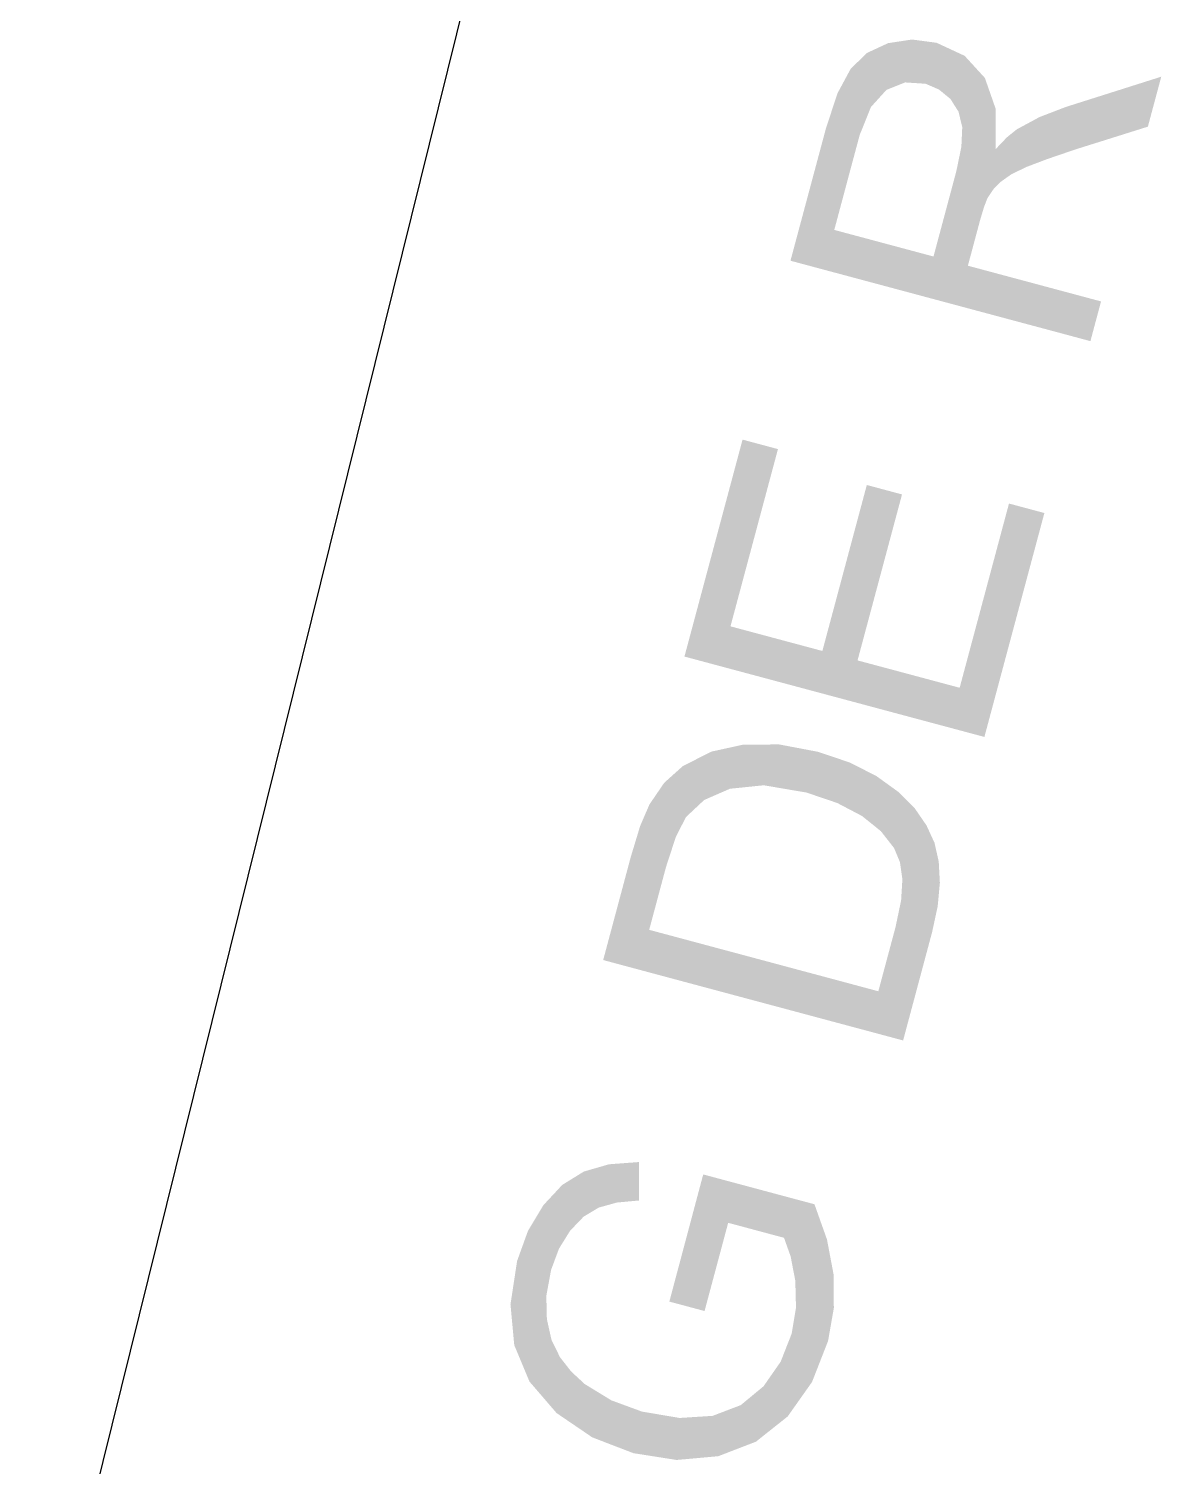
# Model space of a CAD drawing. Header units: inches. Extents: x 0.0008 to 0.0144, y 0.0003 to 0.0113.
# Drawn here: x 0.0028301 to 0.0030096, y 0.00844 to 0.0086677 of the extents above; entities that cross this region are included whole.
import ezdxf

# ---------------------------------------------------------------- set-up
doc = ezdxf.new("R2010")
doc.units = ezdxf.units.IN
doc.header["$MEASUREMENT"] = 0
doc.layers.add('Standard', color=7, linetype='Continuous')

# ---------------------------------------------------------------- blocks, each defined once
blk = doc.blocks.new('*U425')
at = {"color": 7, "linetype": 'ByBlock'}
for points in [[(0.0743402, 0.215445), (0.0743176, 0.215598), (0.0743402, 0.2155997)], [(0.0741171, 0.2153796), (0.0740675, 0.21553), (0.0741171, 0.2155607)], [(0.0741181, 0.2153802), (0.0741171, 0.2155607), (0.0741181, 0.2155613)], [(0.0741212, 0.2153821), (0.0741181, 0.2155613), (0.0741212, 0.2155622)], [(0.0741518, 0.2154005), (0.0741212, 0.2155622), (0.0741518, 0.2155711)], [(0.074178, 0.2154163), (0.0741518, 0.2155711), (0.074178, 0.2155786)], [(0.0742195, 0.2154279), (0.074178, 0.2155786), (0.0742195, 0.2155907)], [(0.0742288, 0.2154305), (0.0742195, 0.2155907), (0.0742288, 0.2155914)], [(0.0742505, 0.2154366), (0.0742288, 0.2155914), (0.0742505, 0.215593)], [(0.0743176, 0.2154429), (0.0742505, 0.215593), (0.0743176, 0.215598)], [(0.0745988, 0.2150016), (0.0745038, 0.215193), (0.0745988, 0.2155499)], [(0.0745988, 0.2150016), (0.0745988, 0.2155499), (0.0746042, 0.2150001)], [(0.0740087, 0.2152255), (0.0739879, 0.215461), (0.0740087, 0.2154833)], [(0.0740181, 0.2152508), (0.0740087, 0.2154833), (0.0740181, 0.2154934)], [(0.0740221, 0.2152574), (0.0740181, 0.2154934), (0.0740221, 0.2154978)], [(0.0740312, 0.215272), (0.0740221, 0.2154978), (0.0740312, 0.2155076)], [(0.0740632, 0.2153235), (0.0740312, 0.2155076), (0.0740632, 0.2155274)], [(0.0740675, 0.2153279), (0.0740632, 0.2155274), (0.0740675, 0.21553)], [(0.0746993, 0.2153551), (0.0746993, 0.2155229), (0.0747499, 0.2153416)], [(0.0747499, 0.2153416), (0.0747499, 0.2155094), (0.074811, 0.2153252)], [(0.074811, 0.2153252), (0.074811, 0.215493), (0.0748416, 0.215317)], [(0.0748416, 0.215317), (0.0748416, 0.2154848), (0.0749106, 0.2152985)], [(0.0739558, 0.2146508), (0.0738996, 0.215333), (0.0739558, 0.2154265)], [(0.0739673, 0.2146374), (0.0739558, 0.2154265), (0.0739673, 0.2154389)], [(0.0739558, 0.2146508), (0.0739558, 0.2154265), (0.0739673, 0.2146374)], [(0.0739695, 0.2150732), (0.0739673, 0.2154389), (0.0739695, 0.2154412)], [(0.0739864, 0.2151657), (0.0739695, 0.2154412), (0.0739864, 0.2154594)], [(0.0739879, 0.2151697), (0.0739864, 0.2154594), (0.0739879, 0.215461)], [(0.0749106, 0.2152985), (0.0749106, 0.2154663), (0.0749241, 0.2152949)], [(0.0749241, 0.2152949), (0.0749241, 0.2154627), (0.0749389, 0.2152531)], [(0.0749389, 0.2152531), (0.0749389, 0.2154587), (0.0749508, 0.2152198)], [(0.0749508, 0.2152198), (0.0749508, 0.2154555), (0.0749548, 0.2151987)], [(0.0749548, 0.2151987), (0.0749548, 0.2154545), (0.0749696, 0.215122)], [(0.0749696, 0.215122), (0.0749696, 0.2154505), (0.0749723, 0.2150137)], [(0.0738935, 0.2147304), (0.0738496, 0.2152015), (0.0738935, 0.215323)], [(0.0738996, 0.214716), (0.0738935, 0.215323), (0.0738996, 0.215333)], [(0.0738935, 0.2147304), (0.0738935, 0.215323), (0.0738996, 0.214716)], [(0.0738996, 0.214716), (0.0738996, 0.215333), (0.0739558, 0.2146508)], [(0.0738496, 0.2148357), (0.0738382, 0.2151267), (0.0738496, 0.2152015)], [(0.0738496, 0.2148357), (0.0738496, 0.2152015), (0.0738935, 0.2147304)], [(0.0744921, 0.2150302), (0.0744625, 0.2150381), (0.0744921, 0.2151493)], [(0.0745038, 0.2150271), (0.0744921, 0.2151493), (0.0745038, 0.215193)], [(0.0744921, 0.2150302), (0.0744921, 0.2151493), (0.0745038, 0.2150271)], [(0.0745038, 0.2150271), (0.0745038, 0.215193), (0.0745988, 0.2150016)], [(0.0738382, 0.2148629), (0.073823, 0.2150268), (0.0738382, 0.2151267)], [(0.0738382, 0.2148629), (0.0738382, 0.2151267), (0.0738496, 0.2148357)], [(0.0739673, 0.2146374), (0.0739673, 0.2150614), (0.0739695, 0.2146349)], [(0.0739695, 0.2146349), (0.0739695, 0.2149673), (0.0739864, 0.2146152)], [(0.0749696, 0.2146194), (0.0749548, 0.214909), (0.0749696, 0.2149976)], [(0.0749723, 0.2146232), (0.0749696, 0.2149976), (0.0749723, 0.2150137)], [(0.0749548, 0.2145985), (0.0749508, 0.2148986), (0.0749548, 0.214909)], [(0.0739864, 0.2146152), (0.0739864, 0.2148914), (0.0739879, 0.2146135)], [(0.0739879, 0.2146135), (0.0739879, 0.2148847), (0.0740087, 0.2145895)], [(0.0749389, 0.2145759), (0.0749241, 0.2148306), (0.0749389, 0.2148684)], [(0.0749508, 0.2145927), (0.0749389, 0.2148684), (0.0749508, 0.2148986)], [(0.0740087, 0.2145895), (0.0740087, 0.2148421), (0.0740181, 0.2145831)], [(0.0740181, 0.2145831), (0.0740181, 0.2148228), (0.0740221, 0.2145803)], [(0.0740221, 0.2145803), (0.0740221, 0.2148145), (0.0740312, 0.2145741)], [(0.0740312, 0.2145741), (0.0740312, 0.2148029), (0.0740632, 0.2145523)], [(0.0749106, 0.2145534), (0.0748416, 0.2146973), (0.0749106, 0.2147962)], [(0.0749241, 0.2145641), (0.0749106, 0.2147962), (0.0749241, 0.2148306)], [(0.0740632, 0.2145523), (0.0740632, 0.214762), (0.0740675, 0.2145494)], [(0.0740675, 0.2145494), (0.0740675, 0.2147566), (0.0741171, 0.2145157)], [(0.0741171, 0.2145157), (0.0741171, 0.2147107), (0.0741181, 0.214515)], [(0.0741181, 0.214515), (0.0741181, 0.2147097), (0.0741212, 0.2145128)], [(0.0741212, 0.2145128), (0.0741212, 0.2147068), (0.0741518, 0.214492)], [(0.0741518, 0.214492), (0.0741518, 0.214688), (0.074178, 0.2144819)], [(0.0748416, 0.2144987), (0.074811, 0.214672), (0.0748416, 0.2146973)], [(0.074178, 0.2144819), (0.074178, 0.214672), (0.0742195, 0.2144659)], [(0.0742195, 0.2144659), (0.0742195, 0.2146466), (0.0742288, 0.2144623)], [(0.0742288, 0.2144623), (0.0742288, 0.2146409), (0.0742505, 0.214454)], [(0.0742505, 0.214454), (0.0742505, 0.2146329), (0.0743176, 0.2144282)], [(0.0747499, 0.2144508), (0.0746993, 0.2146022), (0.0747499, 0.2146214)], [(0.074811, 0.2144743), (0.0747499, 0.2146214), (0.074811, 0.214672)], [(0.0743176, 0.2144282), (0.0743176, 0.2146082), (0.0743402, 0.2144246)], [(0.0743402, 0.2144246), (0.0743402, 0.2145999), (0.074341, 0.2144245)], [(0.074341, 0.2144245), (0.074341, 0.2145996), (0.0743519, 0.2144228)], [(0.0743519, 0.2144228), (0.0743519, 0.2145956), (0.0744625, 0.2144054)], [(0.0744625, 0.2144054), (0.0744625, 0.2145768), (0.0744921, 0.2144008)], [(0.0745988, 0.2144104), (0.0745038, 0.2145698), (0.0745988, 0.2145759)], [(0.0746042, 0.2144109), (0.0745988, 0.2145759), (0.0746042, 0.2145763)], [(0.0746368, 0.2144139), (0.0746042, 0.2145763), (0.0746368, 0.2145784)], [(0.0746595, 0.2144159), (0.0746368, 0.2145784), (0.0746595, 0.214587)], [(0.0746993, 0.2144313), (0.0746595, 0.214587), (0.0746993, 0.2146022)]]:
    blk.add_solid(points, dxfattribs=at)
at = {"color": 7, "linetype": 'ByBlock', "extrusion": (0, 0, -1)}
for points in [[(-0.0743402, 0.215445), (-0.0743402, 0.2155997), (-0.074341, 0.2154451)], [(-0.0741171, 0.2153796), (-0.0741171, 0.2155607), (-0.0741181, 0.2153802)], [(-0.0741181, 0.2153802), (-0.0741181, 0.2155613), (-0.0741212, 0.2153821)], [(-0.0741212, 0.2153821), (-0.0741212, 0.2155622), (-0.0741518, 0.2154005)], [(-0.0741518, 0.2154005), (-0.0741518, 0.2155711), (-0.074178, 0.2154163)], [(-0.074178, 0.2154163), (-0.074178, 0.2155786), (-0.0742195, 0.2154279)], [(-0.0742195, 0.2154279), (-0.0742195, 0.2155907), (-0.0742288, 0.2154305)], [(-0.0742288, 0.2154305), (-0.0742288, 0.2155914), (-0.0742505, 0.2154366)], [(-0.0742505, 0.2154366), (-0.0742505, 0.215593), (-0.0743176, 0.2154429)], [(-0.0743176, 0.2154429), (-0.0743176, 0.215598), (-0.0743402, 0.215445)], [(-0.0746042, 0.2150001), (-0.0745988, 0.2155499), (-0.0746042, 0.2155484)], [(-0.0746042, 0.2150001), (-0.0746042, 0.2155484), (-0.0746368, 0.2151217)], [(-0.0746368, 0.2151217), (-0.0746042, 0.2155484), (-0.0746368, 0.2155397)], [(-0.0740087, 0.2152255), (-0.0740087, 0.2154833), (-0.0740181, 0.2152508)], [(-0.0740181, 0.2152508), (-0.0740181, 0.2154934), (-0.0740221, 0.2152574)], [(-0.0740221, 0.2152574), (-0.0740221, 0.2154978), (-0.0740312, 0.215272)], [(-0.0740312, 0.215272), (-0.0740312, 0.2155076), (-0.0740632, 0.2153235)], [(-0.0740632, 0.2153235), (-0.0740632, 0.2155274), (-0.0740675, 0.2153279)], [(-0.0740675, 0.2153279), (-0.0740675, 0.21553), (-0.0741171, 0.2153796)], [(-0.0746368, 0.2151217), (-0.0746368, 0.2155397), (-0.0746595, 0.2152064)], [(-0.0746595, 0.2152064), (-0.0746368, 0.2155397), (-0.0746595, 0.2155336)], [(-0.0746595, 0.2152064), (-0.0746595, 0.2155336), (-0.0746993, 0.2153551)], [(-0.0746993, 0.2153551), (-0.0746595, 0.2155336), (-0.0746993, 0.2155229)], [(-0.0747499, 0.2153416), (-0.0746993, 0.2155229), (-0.0747499, 0.2155094)], [(-0.074811, 0.2153252), (-0.0747499, 0.2155094), (-0.074811, 0.215493)], [(-0.0748416, 0.215317), (-0.074811, 0.215493), (-0.0748416, 0.2154848)], [(-0.0749106, 0.2152985), (-0.0748416, 0.2154848), (-0.0749106, 0.2154663)], [(-0.0739673, 0.2150614), (-0.0739673, 0.2154389), (-0.0739695, 0.2150732)], [(-0.0739695, 0.2150732), (-0.0739695, 0.2154412), (-0.0739864, 0.2151657)], [(-0.0739864, 0.2151657), (-0.0739864, 0.2154594), (-0.0739879, 0.2151697)], [(-0.0739879, 0.2151697), (-0.0739879, 0.215461), (-0.0740087, 0.2152255)], [(-0.0749241, 0.2152949), (-0.0749106, 0.2154663), (-0.0749241, 0.2154627)], [(-0.0749389, 0.2152531), (-0.0749241, 0.2154627), (-0.0749389, 0.2154587)], [(-0.0749508, 0.2152198), (-0.0749389, 0.2154587), (-0.0749508, 0.2154555)], [(-0.0749548, 0.2151987), (-0.0749508, 0.2154555), (-0.0749548, 0.2154545)], [(-0.0749696, 0.215122), (-0.0749548, 0.2154545), (-0.0749696, 0.2154505)], [(-0.0749723, 0.2150137), (-0.0749696, 0.2154505), (-0.0749723, 0.2154498)], [(-0.0749723, 0.2146232), (-0.0749723, 0.2154498), (-0.0750369, 0.2147147)], [(-0.0750369, 0.2147147), (-0.0749723, 0.2154498), (-0.0750369, 0.2154325)], [(-0.0750369, 0.2147147), (-0.0750369, 0.2154325), (-0.0750467, 0.2147397)], [(-0.0750467, 0.2147397), (-0.0750369, 0.2154325), (-0.0750467, 0.2154298)], [(-0.0750467, 0.2147397), (-0.0750467, 0.2154298), (-0.075097, 0.2148683)], [(-0.075097, 0.2148683), (-0.0750467, 0.2154298), (-0.075097, 0.2152882)], [(-0.075097, 0.2148683), (-0.075097, 0.2152882), (-0.0751014, 0.2148794)], [(-0.0751014, 0.2148794), (-0.075097, 0.2152882), (-0.0751014, 0.2152653)], [(-0.0751014, 0.2148794), (-0.0751014, 0.2152653), (-0.0751233, 0.2150046)], [(-0.0751233, 0.2150046), (-0.0751014, 0.2152653), (-0.0751233, 0.215149)], [(-0.0751233, 0.2150046), (-0.0751233, 0.215149), (-0.0751247, 0.2150125)], [(-0.0739695, 0.2146349), (-0.0739673, 0.2150614), (-0.0739695, 0.2149673)], [(-0.0739864, 0.2146152), (-0.0739695, 0.2149673), (-0.0739864, 0.2148914)], [(-0.0749696, 0.2146194), (-0.0749696, 0.2149976), (-0.0749723, 0.2146232)], [(-0.0749548, 0.2145985), (-0.0749548, 0.214909), (-0.0749696, 0.2146194)], [(-0.0739879, 0.2146135), (-0.0739864, 0.2148914), (-0.0739879, 0.2148847)], [(-0.0740087, 0.2145895), (-0.0739879, 0.2148847), (-0.0740087, 0.2148421)], [(-0.0749389, 0.2145759), (-0.0749389, 0.2148684), (-0.0749508, 0.2145927)], [(-0.0749508, 0.2145927), (-0.0749508, 0.2148986), (-0.0749548, 0.2145985)], [(-0.0740181, 0.2145831), (-0.0740087, 0.2148421), (-0.0740181, 0.2148228)], [(-0.0740221, 0.2145803), (-0.0740181, 0.2148228), (-0.0740221, 0.2148145)], [(-0.0740312, 0.2145741), (-0.0740221, 0.2148145), (-0.0740312, 0.2148029)], [(-0.0740632, 0.2145523), (-0.0740312, 0.2148029), (-0.0740632, 0.214762)], [(-0.0749106, 0.2145534), (-0.0749106, 0.2147962), (-0.0749241, 0.2145641)], [(-0.0749241, 0.2145641), (-0.0749241, 0.2148306), (-0.0749389, 0.2145759)], [(-0.0740675, 0.2145494), (-0.0740632, 0.214762), (-0.0740675, 0.2147566)], [(-0.0741171, 0.2145157), (-0.0740675, 0.2147566), (-0.0741171, 0.2147107)], [(-0.0741181, 0.214515), (-0.0741171, 0.2147107), (-0.0741181, 0.2147097)], [(-0.0741212, 0.2145128), (-0.0741181, 0.2147097), (-0.0741212, 0.2147068)], [(-0.0741518, 0.214492), (-0.0741212, 0.2147068), (-0.0741518, 0.214688)], [(-0.074178, 0.2144819), (-0.0741518, 0.214688), (-0.074178, 0.214672)], [(-0.0748416, 0.2144987), (-0.0748416, 0.2146973), (-0.0749106, 0.2145534)], [(-0.0742195, 0.2144659), (-0.074178, 0.214672), (-0.0742195, 0.2146466)], [(-0.0742288, 0.2144623), (-0.0742195, 0.2146466), (-0.0742288, 0.2146409)], [(-0.0742505, 0.214454), (-0.0742288, 0.2146409), (-0.0742505, 0.2146329)], [(-0.0743176, 0.2144282), (-0.0742505, 0.2146329), (-0.0743176, 0.2146082)], [(-0.0747499, 0.2144508), (-0.0747499, 0.2146214), (-0.074811, 0.2144743)], [(-0.074811, 0.2144743), (-0.074811, 0.214672), (-0.0748416, 0.2144987)], [(-0.0743402, 0.2144246), (-0.0743176, 0.2146082), (-0.0743402, 0.2145999)], [(-0.074341, 0.2144245), (-0.0743402, 0.2145999), (-0.074341, 0.2145996)], [(-0.0743519, 0.2144228), (-0.074341, 0.2145996), (-0.0743519, 0.2145956)], [(-0.0744625, 0.2144054), (-0.0743519, 0.2145956), (-0.0744625, 0.2145768)], [(-0.0744921, 0.2144008), (-0.0744625, 0.2145768), (-0.0744921, 0.2145718)], [(-0.0744921, 0.2144008), (-0.0744921, 0.2145718), (-0.0745038, 0.2144019)], [(-0.0745038, 0.2144019), (-0.0744921, 0.2145718), (-0.0745038, 0.2145698)], [(-0.0745038, 0.2144019), (-0.0745038, 0.2145698), (-0.0745988, 0.2144104)], [(-0.0745988, 0.2144104), (-0.0745988, 0.2145759), (-0.0746042, 0.2144109)], [(-0.0746042, 0.2144109), (-0.0746042, 0.2145763), (-0.0746368, 0.2144139)], [(-0.0746368, 0.2144139), (-0.0746368, 0.2145784), (-0.0746595, 0.2144159)], [(-0.0746595, 0.2144159), (-0.0746595, 0.214587), (-0.0746993, 0.2144313)], [(-0.0746993, 0.2144313), (-0.0746993, 0.2146022), (-0.0747499, 0.2144508)]]:
    blk.add_solid(points, dxfattribs=at)
blk = doc.blocks.new('*U426')
at = {"color": 7, "linetype": 'ByBlock'}
for points in [[(0.0747612, 0.2171075), (0.0747064, 0.2172677), (0.0747612, 0.2172798)], [(0.0748426, 0.2171159), (0.0747612, 0.2172798), (0.0748426, 0.2172799)], [(0.0749052, 0.2171052), (0.0748426, 0.2172799), (0.0749052, 0.2172801)], [(0.0748426, 0.2171159), (0.0748426, 0.2172799), (0.0749052, 0.2171052)], [(0.0749052, 0.2171052), (0.0749052, 0.2172801), (0.075014, 0.2170867)], [(0.0746026, 0.2170566), (0.0745295, 0.2171994), (0.0746026, 0.2172367)], [(0.0746308, 0.2170689), (0.0746026, 0.2172367), (0.0746308, 0.2172511)], [(0.0747064, 0.2171019), (0.0746308, 0.2172511), (0.0747064, 0.2172677)], [(0.075014, 0.2170867), (0.075014, 0.2172595), (0.0750606, 0.217071)], [(0.0750606, 0.217071), (0.0750606, 0.2172507), (0.0751386, 0.2170445)], [(0.0751386, 0.2170445), (0.0751386, 0.2172244), (0.0751886, 0.2170183)], [(0.0744888, 0.2169087), (0.0744493, 0.2171326), (0.0744888, 0.217168)], [(0.0745164, 0.2169625), (0.0744888, 0.217168), (0.0745164, 0.2171927)], [(0.0745295, 0.216988), (0.0745164, 0.2171927), (0.0745295, 0.2171994)], [(0.0751886, 0.2170183), (0.0751886, 0.2172076), (0.0752384, 0.2169921)], [(0.0752384, 0.2169921), (0.0752384, 0.2171823), (0.0752958, 0.2169459)], [(0.074442, 0.2167607), (0.0743824, 0.2170388), (0.074442, 0.2171261)], [(0.0744493, 0.2167877), (0.074442, 0.2171261), (0.0744493, 0.2171326)], [(0.0752958, 0.2169459), (0.0752958, 0.2171532), (0.0753038, 0.2169395)], [(0.0753038, 0.2169395), (0.0753038, 0.2171474), (0.075314, 0.2169313)], [(0.075314, 0.2169313), (0.075314, 0.21714), (0.0753672, 0.2168631)], [(0.0753672, 0.2168631), (0.0753672, 0.2171016), (0.0753729, 0.2168495)], [(0.0753729, 0.2168495), (0.0753729, 0.2170975), (0.0753831, 0.216825)], [(0.0753831, 0.216825), (0.0753831, 0.2170901), (0.0753908, 0.2168066)], [(0.0753908, 0.2168066), (0.0753908, 0.2170824), (0.0753955, 0.2167737)], [(0.0753955, 0.2167737), (0.0753955, 0.2170778), (0.0754006, 0.2167377)], [(0.0754006, 0.2160898), (0.0754006, 0.2170727), (0.0754035, 0.216089)], [(0.0743813, 0.2163629), (0.0743449, 0.2169518), (0.0743813, 0.2170363)], [(0.0743824, 0.2165381), (0.0743813, 0.2170363), (0.0743824, 0.2170388)], [(0.0743449, 0.2163727), (0.0743075, 0.2168285), (0.0743449, 0.2169518)], [(0.0743449, 0.2163727), (0.0743449, 0.2169518), (0.0743813, 0.2163629)], [(0.0743075, 0.2163827), (0.0741961, 0.2164126), (0.0743075, 0.2168285)], [(0.0743075, 0.2163827), (0.0743075, 0.2168285), (0.0743449, 0.2163727)], [(0.0754006, 0.2160898), (0.0753955, 0.2166526), (0.0754006, 0.2167377)], [(0.0753955, 0.2160912), (0.0753908, 0.2166303), (0.0753955, 0.2166526)], [(0.0753955, 0.2160912), (0.0753955, 0.2166526), (0.0754006, 0.2160898)], [(0.0753831, 0.2160945), (0.0753729, 0.2165448), (0.0753831, 0.2165935)], [(0.0753908, 0.2160924), (0.0753831, 0.2165935), (0.0753908, 0.2166303)], [(0.0753831, 0.2160945), (0.0753831, 0.2165935), (0.0753908, 0.2160924)], [(0.0753908, 0.2160924), (0.0753908, 0.2166303), (0.0753955, 0.2160912)], [(0.0743813, 0.2163629), (0.0743813, 0.2165342), (0.0743824, 0.2163626)], [(0.0743824, 0.2163626), (0.0743824, 0.2165339), (0.074442, 0.2163467)], [(0.0753729, 0.2160972), (0.0753672, 0.2165235), (0.0753729, 0.2165448)], [(0.0753729, 0.2160972), (0.0753729, 0.2165448), (0.0753831, 0.2160945)], [(0.074442, 0.2163467), (0.074442, 0.2165179), (0.0744493, 0.2163447)], [(0.0744493, 0.2163447), (0.0744493, 0.216516), (0.0744888, 0.2163341)], [(0.0744888, 0.2163341), (0.0744888, 0.2165054), (0.0745164, 0.2163267)], [(0.0745164, 0.2163267), (0.0745164, 0.216498), (0.0745295, 0.2163232)], [(0.0745295, 0.2163232), (0.0745295, 0.2164945), (0.0746026, 0.2163036)], [(0.0746026, 0.2163036), (0.0746026, 0.2164749), (0.0746308, 0.2162961)], [(0.0746308, 0.2162961), (0.0746308, 0.2164673), (0.0747064, 0.2162758)], [(0.0753672, 0.2160988), (0.075314, 0.2163252), (0.0753672, 0.2165235)], [(0.0753672, 0.2160988), (0.0753672, 0.2165235), (0.0753729, 0.2160972)], [(0.0747064, 0.2162758), (0.0747064, 0.2164471), (0.0747612, 0.2162611)], [(0.0747612, 0.2162611), (0.0747612, 0.2164324), (0.0748426, 0.2162393)], [(0.0748426, 0.2162393), (0.0748426, 0.2164106), (0.0749052, 0.2162226)], [(0.0749052, 0.2162226), (0.0749052, 0.2163938), (0.075014, 0.2161934)], [(0.075014, 0.2161934), (0.075014, 0.2163646), (0.0750606, 0.2161809)], [(0.0750606, 0.2161809), (0.0750606, 0.2163522), (0.0751386, 0.21616)], [(0.0751386, 0.21616), (0.0751386, 0.2163313), (0.0751886, 0.2161466)], [(0.0751886, 0.2161466), (0.0751886, 0.2163179), (0.0752384, 0.2161333)], [(0.0752384, 0.2161333), (0.0752384, 0.2163045), (0.0752958, 0.2161179)], [(0.075314, 0.216113), (0.0753038, 0.216287), (0.075314, 0.2163252)], [(0.075314, 0.216113), (0.075314, 0.2163252), (0.0753672, 0.2160988)], [(0.0752958, 0.2161179), (0.0752958, 0.2162891), (0.0753038, 0.2161157)], [(0.0753038, 0.2161157), (0.0753038, 0.216287), (0.075314, 0.216113)]]:
    blk.add_solid(points, dxfattribs=at)
at = {"color": 7, "linetype": 'ByBlock', "extrusion": (0, 0, -1)}
for points in [[(-0.0747612, 0.2171075), (-0.0747612, 0.2172798), (-0.0748426, 0.2171159)], [(-0.075014, 0.2170867), (-0.0749052, 0.2172801), (-0.075014, 0.2172595)], [(-0.0746026, 0.2170566), (-0.0746026, 0.2172367), (-0.0746308, 0.2170689)], [(-0.0746308, 0.2170689), (-0.0746308, 0.2172511), (-0.0747064, 0.2171019)], [(-0.0747064, 0.2171019), (-0.0747064, 0.2172677), (-0.0747612, 0.2171075)], [(-0.0750606, 0.217071), (-0.075014, 0.2172595), (-0.0750606, 0.2172507)], [(-0.0751386, 0.2170445), (-0.0750606, 0.2172507), (-0.0751386, 0.2172244)], [(-0.0751886, 0.2170183), (-0.0751386, 0.2172244), (-0.0751886, 0.2172076)], [(-0.0744888, 0.2169087), (-0.0744888, 0.217168), (-0.0745164, 0.2169625)], [(-0.0745164, 0.2169625), (-0.0745164, 0.2171927), (-0.0745295, 0.216988)], [(-0.0745295, 0.216988), (-0.0745295, 0.2171994), (-0.0746026, 0.2170566)], [(-0.0752384, 0.2169921), (-0.0751886, 0.2172076), (-0.0752384, 0.2171823)], [(-0.0752958, 0.2169459), (-0.0752384, 0.2171823), (-0.0752958, 0.2171532)], [(-0.074442, 0.2167607), (-0.074442, 0.2171261), (-0.0744493, 0.2167877)], [(-0.0744493, 0.2167877), (-0.0744493, 0.2171326), (-0.0744888, 0.2169087)], [(-0.0753038, 0.2169395), (-0.0752958, 0.2171532), (-0.0753038, 0.2171474)], [(-0.075314, 0.2169313), (-0.0753038, 0.2171474), (-0.075314, 0.21714)], [(-0.0753672, 0.2168631), (-0.075314, 0.21714), (-0.0753672, 0.2171016)], [(-0.0753729, 0.2168495), (-0.0753672, 0.2171016), (-0.0753729, 0.2170975)], [(-0.0753831, 0.216825), (-0.0753729, 0.2170975), (-0.0753831, 0.2170901)], [(-0.0753908, 0.2168066), (-0.0753831, 0.2170901), (-0.0753908, 0.2170824)], [(-0.0753955, 0.2167737), (-0.0753908, 0.2170824), (-0.0753955, 0.2170778)], [(-0.0754006, 0.2167377), (-0.0753955, 0.2170778), (-0.0754006, 0.2170727)], [(-0.0754035, 0.216089), (-0.0754006, 0.2170727), (-0.0754035, 0.2170699)], [(-0.0754035, 0.216089), (-0.0754035, 0.2170699), (-0.0754501, 0.2162629)], [(-0.0754501, 0.2162629), (-0.0754035, 0.2170699), (-0.0754501, 0.2170236)], [(-0.0743813, 0.2165342), (-0.0743813, 0.2170363), (-0.0743824, 0.2165381)], [(-0.0743824, 0.2165381), (-0.0743824, 0.2170388), (-0.074442, 0.2167607)], [(-0.0754501, 0.2162629), (-0.0754501, 0.2170236), (-0.0754977, 0.2164408)], [(-0.0754977, 0.2164408), (-0.0754501, 0.2170236), (-0.0754977, 0.2169543)], [(-0.0754977, 0.2164408), (-0.0754977, 0.2169543), (-0.0755202, 0.2165247)], [(-0.0755202, 0.2165247), (-0.0754977, 0.2169543), (-0.0755202, 0.2169053)], [(-0.0755202, 0.2165247), (-0.0755202, 0.2169053), (-0.07553, 0.21657)], [(-0.07553, 0.21657), (-0.0755202, 0.2169053), (-0.07553, 0.216884)], [(-0.07553, 0.21657), (-0.07553, 0.216884), (-0.0755427, 0.2166289)], [(-0.0755427, 0.2166289), (-0.07553, 0.216884), (-0.0755427, 0.2168274)], [(-0.0755427, 0.2166289), (-0.0755427, 0.2168274), (-0.0755469, 0.2166739)], [(-0.0755469, 0.2166739), (-0.0755427, 0.2168274), (-0.0755469, 0.2168087)], [(-0.0755469, 0.2166739), (-0.0755469, 0.2168087), (-0.0755515, 0.2167238)], [(-0.0743824, 0.2163626), (-0.0743813, 0.2165342), (-0.0743824, 0.2165339)], [(-0.074442, 0.2163467), (-0.0743824, 0.2165339), (-0.074442, 0.2165179)], [(-0.0744493, 0.2163447), (-0.074442, 0.2165179), (-0.0744493, 0.216516)], [(-0.0744888, 0.2163341), (-0.0744493, 0.216516), (-0.0744888, 0.2165054)], [(-0.0745164, 0.2163267), (-0.0744888, 0.2165054), (-0.0745164, 0.216498)], [(-0.0745295, 0.2163232), (-0.0745164, 0.216498), (-0.0745295, 0.2164945)], [(-0.0746026, 0.2163036), (-0.0745295, 0.2164945), (-0.0746026, 0.2164749)], [(-0.0746308, 0.2162961), (-0.0746026, 0.2164749), (-0.0746308, 0.2164673)], [(-0.0747064, 0.2162758), (-0.0746308, 0.2164673), (-0.0747064, 0.2164471)], [(-0.0747612, 0.2162611), (-0.0747064, 0.2164471), (-0.0747612, 0.2164324)], [(-0.0748426, 0.2162393), (-0.0747612, 0.2164324), (-0.0748426, 0.2164106)], [(-0.0749052, 0.2162226), (-0.0748426, 0.2164106), (-0.0749052, 0.2163938)], [(-0.075014, 0.2161934), (-0.0749052, 0.2163938), (-0.075014, 0.2163646)], [(-0.0750606, 0.2161809), (-0.075014, 0.2163646), (-0.0750606, 0.2163522)], [(-0.0751386, 0.21616), (-0.0750606, 0.2163522), (-0.0751386, 0.2163313)], [(-0.0751886, 0.2161466), (-0.0751386, 0.2163313), (-0.0751886, 0.2163179)], [(-0.0752384, 0.2161333), (-0.0751886, 0.2163179), (-0.0752384, 0.2163045)], [(-0.0752958, 0.2161179), (-0.0752384, 0.2163045), (-0.0752958, 0.2162891)], [(-0.0753038, 0.2161157), (-0.0752958, 0.2162891), (-0.0753038, 0.216287)]]:
    blk.add_solid(points, dxfattribs=at)
blk = doc.blocks.new('*U427')
at = {"color": 7, "linetype": 'ByBlock'}
for points in [[(0.0747572, 0.217937), (0.0747086, 0.2183254), (0.0747572, 0.2185069)], [(0.0747086, 0.2175842), (0.0745233, 0.2176339), (0.0747086, 0.2183254)], [(0.0752574, 0.2177576), (0.0752201, 0.2181851), (0.0752574, 0.2183243)], [(0.0758297, 0.2176798), (0.0757307, 0.2178803), (0.0758297, 0.2182497)], [(0.0752201, 0.2174472), (0.0750785, 0.2176564), (0.0752201, 0.2181851)], [(0.0757307, 0.2173104), (0.0756311, 0.2175083), (0.0757307, 0.2178803)], [(0.0747086, 0.2175842), (0.0747086, 0.2177555), (0.0747572, 0.2175712)], [(0.0747572, 0.2175712), (0.0747572, 0.2177425), (0.0748997, 0.217533)], [(0.0748997, 0.217533), (0.0748997, 0.2177043), (0.0750785, 0.2174851)], [(0.0750785, 0.2174851), (0.0750785, 0.2176564), (0.0752201, 0.2174472)], [(0.0752201, 0.2174472), (0.0752201, 0.2176184), (0.0752574, 0.2174372)], [(0.0752574, 0.2174372), (0.0752574, 0.2176084), (0.0753991, 0.2173992)], [(0.0753991, 0.2173992), (0.0753991, 0.2175705), (0.0756311, 0.2173371)], [(0.0756311, 0.2173371), (0.0756311, 0.2175083), (0.0757307, 0.2173104)]]:
    blk.add_solid(points, dxfattribs=at)
at = {"color": 7, "linetype": 'ByBlock', "extrusion": (0, 0, -1)}
for points in [[(-0.0747572, 0.217937), (-0.0747572, 0.2185069), (-0.0748997, 0.2184687)], [(-0.0747086, 0.2177555), (-0.0747086, 0.2183254), (-0.0747572, 0.217937)], [(-0.0752574, 0.2177576), (-0.0752574, 0.2183243), (-0.0753991, 0.2182863)], [(-0.0758297, 0.2176798), (-0.0758297, 0.2182497), (-0.0759722, 0.2182115)], [(-0.0752201, 0.2176184), (-0.0752201, 0.2181851), (-0.0752574, 0.2177576)], [(-0.0757307, 0.2173104), (-0.0757307, 0.2178803), (-0.0758297, 0.2176798)], [(-0.0747572, 0.2175712), (-0.0747086, 0.2177555), (-0.0747572, 0.2177425)], [(-0.0748997, 0.217533), (-0.0747572, 0.2177425), (-0.0748997, 0.2177043)], [(-0.0750785, 0.2174851), (-0.0748997, 0.2177043), (-0.0750785, 0.2176564)], [(-0.0752574, 0.2174372), (-0.0752201, 0.2176184), (-0.0752574, 0.2176084)], [(-0.0753991, 0.2173992), (-0.0752574, 0.2176084), (-0.0753991, 0.2175705)], [(-0.0756311, 0.2173371), (-0.0753991, 0.2175705), (-0.0756311, 0.2175083)]]:
    blk.add_solid(points, dxfattribs=at)
blk = doc.blocks.new('*U428')
at = {"color": 7, "linetype": 'ByBlock'}
for points in [[(0.0754116, 0.2199443), (0.0753428, 0.2201023), (0.0754116, 0.2201127)], [(0.0754393, 0.2199425), (0.0754116, 0.2201127), (0.0754393, 0.220117)], [(0.0754116, 0.2199443), (0.0754116, 0.2201127), (0.0754393, 0.2199425)], [(0.0754393, 0.2199425), (0.0754393, 0.220117), (0.075494, 0.219939)], [(0.0752571, 0.2198034), (0.0752288, 0.2200346), (0.0752571, 0.2200625)], [(0.0752739, 0.2198453), (0.0752571, 0.2200625), (0.0752739, 0.2200703)], [(0.0753364, 0.2199142), (0.0752739, 0.2200703), (0.0753364, 0.2200993)], [(0.0753428, 0.2199167), (0.0753364, 0.2200993), (0.0753428, 0.2201023)], [(0.075494, 0.219939), (0.075494, 0.2201097), (0.0755258, 0.2199253)], [(0.0755258, 0.2199253), (0.0755258, 0.2201055), (0.0755382, 0.2199199)], [(0.0755382, 0.2199199), (0.0755382, 0.2201038), (0.0755478, 0.2199158)], [(0.0755478, 0.2199158), (0.0755478, 0.2200994), (0.0755941, 0.2198777)], [(0.0755941, 0.2198777), (0.0755941, 0.2200779), (0.0756178, 0.2198402)], [(0.0756178, 0.2198402), (0.0756178, 0.2200668), (0.0756264, 0.2198268)], [(0.0756264, 0.2198268), (0.0756264, 0.2200629), (0.0756381, 0.219779)], [(0.0756381, 0.219779), (0.0756381, 0.2200574), (0.0756416, 0.2197645)], [(0.0756416, 0.2190415), (0.0756416, 0.2200558), (0.0756512, 0.2190389)], [(0.0751923, 0.2195971), (0.0751398, 0.2199015), (0.0751923, 0.2199987)], [(0.0752288, 0.2197329), (0.0751923, 0.2199987), (0.0752288, 0.2200346)], [(0.0756512, 0.2190389), (0.0756512, 0.2200513), (0.0756643, 0.2190354)], [(0.0763888, 0.2197663), (0.0762003, 0.2198905), (0.0763888, 0.2199503)], [(0.0763888, 0.2197663), (0.0763888, 0.2199503), (0.0764427, 0.2199674)], [(0.0751398, 0.2194008), (0.0751264, 0.219861), (0.0751398, 0.2199015)], [(0.0762003, 0.219707), (0.0761575, 0.219877), (0.0762003, 0.2198905)], [(0.0762003, 0.219707), (0.0762003, 0.2198905), (0.0763888, 0.2197663)], [(0.0751264, 0.2191795), (0.0750936, 0.2197621), (0.0751264, 0.219861)], [(0.0760578, 0.2196612), (0.0759821, 0.2198162), (0.0760578, 0.2198453)], [(0.0760948, 0.2196739), (0.0760578, 0.2198453), (0.0760948, 0.2198571)], [(0.0761575, 0.2196936), (0.0760948, 0.2198571), (0.0761575, 0.219877)], [(0.0756416, 0.2190415), (0.0756381, 0.219686), (0.0756416, 0.2197645)], [(0.0758975, 0.2196031), (0.0758616, 0.2197558), (0.0758975, 0.2197751)], [(0.0759524, 0.219624), (0.0758975, 0.2197751), (0.0759524, 0.2198048)], [(0.0759821, 0.2196353), (0.0759524, 0.2198048), (0.0759821, 0.2198162)], [(0.0750936, 0.2191883), (0.0749501, 0.2192268), (0.0750936, 0.2197621)], [(0.0750936, 0.2191883), (0.0750936, 0.2197621), (0.0751264, 0.2191795)], [(0.0758213, 0.2195619), (0.075795, 0.2196958), (0.0758213, 0.2197234)], [(0.0758373, 0.2195733), (0.0758213, 0.2197234), (0.0758373, 0.2197363)], [(0.0758616, 0.2195854), (0.0758373, 0.2197363), (0.0758616, 0.2197558)], [(0.0756381, 0.2190424), (0.0756264, 0.2196289), (0.0756381, 0.219686)], [(0.0756381, 0.2190424), (0.0756381, 0.219686), (0.0756416, 0.2190415)], [(0.0757766, 0.2195243), (0.0757756, 0.2196755), (0.0757766, 0.2196765)], [(0.075795, 0.2195433), (0.0757766, 0.2196765), (0.075795, 0.2196958)], [(0.0756264, 0.2190456), (0.0756178, 0.2195873), (0.0756264, 0.2196289)], [(0.0756264, 0.2190456), (0.0756264, 0.2196289), (0.0756381, 0.2190424)], [(0.0756178, 0.2190479), (0.0755941, 0.2194986), (0.0756178, 0.2195873)], [(0.0756178, 0.2190479), (0.0756178, 0.2195873), (0.0756264, 0.2190456)], [(0.0755941, 0.2190542), (0.0755478, 0.2193258), (0.0755941, 0.2194986)], [(0.0755941, 0.2190542), (0.0755941, 0.2194986), (0.0756178, 0.2190479)], [(0.0751264, 0.2191795), (0.0751264, 0.2193508), (0.0751398, 0.219176)], [(0.0751398, 0.219176), (0.0751398, 0.2193472), (0.0751923, 0.2191619)], [(0.0751923, 0.2191619), (0.0751923, 0.2193331), (0.0752288, 0.2191521)], [(0.0752288, 0.2191521), (0.0752288, 0.2193234), (0.0752571, 0.2191445)], [(0.0752571, 0.2191445), (0.0752571, 0.2193158), (0.0752739, 0.21914)], [(0.0752739, 0.21914), (0.0752739, 0.2193113), (0.0753364, 0.2191233)], [(0.0755478, 0.2190666), (0.0755382, 0.21929), (0.0755478, 0.2193258)], [(0.0755478, 0.2190666), (0.0755478, 0.2193258), (0.0755941, 0.2190542)], [(0.0753364, 0.2191233), (0.0753364, 0.2192945), (0.0753428, 0.2191216)], [(0.0753428, 0.2191216), (0.0753428, 0.2192928), (0.0754116, 0.2191031)], [(0.0754116, 0.2191031), (0.0754116, 0.2192744), (0.0754393, 0.2190957)], [(0.0754393, 0.2190957), (0.0754393, 0.219267), (0.075494, 0.219081)], [(0.075494, 0.219081), (0.075494, 0.2192523), (0.0755258, 0.2190725)], [(0.0755382, 0.2190692), (0.0755258, 0.2192438), (0.0755382, 0.21929)], [(0.0755258, 0.2190725), (0.0755258, 0.2192438), (0.0755382, 0.2190692)], [(0.0755382, 0.2190692), (0.0755382, 0.21929), (0.0755478, 0.2190666)], [(0.0756643, 0.2190354), (0.0756643, 0.2192067), (0.0757139, 0.2190221)], [(0.0757139, 0.2190221), (0.0757139, 0.2191934), (0.0757297, 0.2190179)], [(0.0757297, 0.2190179), (0.0757297, 0.2191891), (0.0757326, 0.2190171)], [(0.0757326, 0.2190171), (0.0757326, 0.2191884), (0.0757434, 0.2190142)], [(0.0757434, 0.2190142), (0.0757434, 0.2191855), (0.0757658, 0.2190082)], [(0.0757658, 0.2190082), (0.0757658, 0.2191795), (0.0757756, 0.2190056)], [(0.0757756, 0.2190056), (0.0757756, 0.2191768), (0.0757766, 0.2190053)], [(0.0757766, 0.2190053), (0.0757766, 0.2191766), (0.075795, 0.2190004)], [(0.075795, 0.2190004), (0.075795, 0.2191716), (0.0758213, 0.2189933)], [(0.0758213, 0.2189933), (0.0758213, 0.2191646), (0.0758373, 0.218989)], [(0.0758373, 0.218989), (0.0758373, 0.2191603), (0.0758616, 0.2189825)], [(0.0758616, 0.2189825), (0.0758616, 0.2191538), (0.0758975, 0.2189729)], [(0.0758975, 0.2189729), (0.0758975, 0.2191442), (0.0759524, 0.2189582)], [(0.0759524, 0.2189582), (0.0759524, 0.2191295), (0.0759821, 0.2189503)], [(0.0759821, 0.2189503), (0.0759821, 0.2191215), (0.0760578, 0.21893)], [(0.0760578, 0.21893), (0.0760578, 0.2191012), (0.0760948, 0.21892)], [(0.0760948, 0.21892), (0.0760948, 0.2190913), (0.0761575, 0.2189032)]]:
    blk.add_solid(points, dxfattribs=at)
at = {"color": 7, "linetype": 'ByBlock', "extrusion": (0, 0, -1)}
for points in [[(-0.075494, 0.219939), (-0.0754393, 0.220117), (-0.075494, 0.2201097)], [(-0.0752571, 0.2198034), (-0.0752571, 0.2200625), (-0.0752739, 0.2198453)], [(-0.0752739, 0.2198453), (-0.0752739, 0.2200703), (-0.0753364, 0.2199142)], [(-0.0753364, 0.2199142), (-0.0753364, 0.2200993), (-0.0753428, 0.2199167)], [(-0.0753428, 0.2199167), (-0.0753428, 0.2201023), (-0.0754116, 0.2199443)], [(-0.0755258, 0.2199253), (-0.075494, 0.2201097), (-0.0755258, 0.2201055)], [(-0.0755382, 0.2199199), (-0.0755258, 0.2201055), (-0.0755382, 0.2201038)], [(-0.0755478, 0.2199158), (-0.0755382, 0.2201038), (-0.0755478, 0.2200994)], [(-0.0755941, 0.2198777), (-0.0755478, 0.2200994), (-0.0755941, 0.2200779)], [(-0.0756178, 0.2198402), (-0.0755941, 0.2200779), (-0.0756178, 0.2200668)], [(-0.0756264, 0.2198268), (-0.0756178, 0.2200668), (-0.0756264, 0.2200629)], [(-0.0756381, 0.219779), (-0.0756264, 0.2200629), (-0.0756381, 0.2200574)], [(-0.0756416, 0.2197645), (-0.0756381, 0.2200574), (-0.0756416, 0.2200558)], [(-0.0756512, 0.2190389), (-0.0756416, 0.2200558), (-0.0756512, 0.2200513)], [(-0.0751923, 0.2195971), (-0.0751923, 0.2199987), (-0.0752288, 0.2197329)], [(-0.0752288, 0.2197329), (-0.0752288, 0.2200346), (-0.0752571, 0.2198034)], [(-0.0756643, 0.2190354), (-0.0756512, 0.2200513), (-0.0756643, 0.2200371)], [(-0.0756643, 0.2192067), (-0.0756643, 0.2200371), (-0.0757139, 0.219392)], [(-0.0757139, 0.219392), (-0.0756643, 0.2200371), (-0.0757139, 0.2199828)], [(-0.0757139, 0.219392), (-0.0757139, 0.2199828), (-0.0757297, 0.2194443)], [(-0.0757297, 0.2194443), (-0.0757139, 0.2199828), (-0.0757297, 0.2199657)], [(-0.0757297, 0.2194443), (-0.0757297, 0.2199657), (-0.0757326, 0.2194519)], [(-0.0757326, 0.2194519), (-0.0757297, 0.2199657), (-0.0757326, 0.2199624)], [(-0.0757326, 0.2194519), (-0.0757326, 0.2199624), (-0.0757434, 0.2194794)], [(-0.0757434, 0.2194794), (-0.0757326, 0.2199624), (-0.0757434, 0.2199316)], [(-0.0751398, 0.2194008), (-0.0751398, 0.2199015), (-0.0751923, 0.2195971)], [(-0.0757434, 0.2194794), (-0.0757434, 0.2199316), (-0.0757658, 0.2195131)], [(-0.0757658, 0.2195131), (-0.0757434, 0.2199316), (-0.0757658, 0.2198676)], [(-0.0751264, 0.2193508), (-0.0751264, 0.219861), (-0.0751398, 0.2194008)], [(-0.0757658, 0.2195131), (-0.0757658, 0.2198676), (-0.0757756, 0.2195233)], [(-0.0757756, 0.2195233), (-0.0757658, 0.2198676), (-0.0757756, 0.2198395)], [(-0.0757756, 0.2196755), (-0.0757756, 0.2198395), (-0.0757766, 0.2198368)], [(-0.0760578, 0.2196612), (-0.0760578, 0.2198453), (-0.0760948, 0.2196739)], [(-0.0760948, 0.2196739), (-0.0760948, 0.2198571), (-0.0761575, 0.2196936)], [(-0.0761575, 0.2196936), (-0.0761575, 0.219877), (-0.0762003, 0.219707)], [(-0.0758975, 0.2196031), (-0.0758975, 0.2197751), (-0.0759524, 0.219624)], [(-0.0759524, 0.219624), (-0.0759524, 0.2198048), (-0.0759821, 0.2196353)], [(-0.0759821, 0.2196353), (-0.0759821, 0.2198162), (-0.0760578, 0.2196612)], [(-0.0758213, 0.2195619), (-0.0758213, 0.2197234), (-0.0758373, 0.2195733)], [(-0.0758373, 0.2195733), (-0.0758373, 0.2197363), (-0.0758616, 0.2195854)], [(-0.0758616, 0.2195854), (-0.0758616, 0.2197558), (-0.0758975, 0.2196031)], [(-0.0757756, 0.2195233), (-0.0757756, 0.2196755), (-0.0757766, 0.2195243)], [(-0.0757766, 0.2195243), (-0.0757766, 0.2196765), (-0.075795, 0.2195433)], [(-0.075795, 0.2195433), (-0.075795, 0.2196958), (-0.0758213, 0.2195619)], [(-0.0751398, 0.219176), (-0.0751264, 0.2193508), (-0.0751398, 0.2193472)], [(-0.0751923, 0.2191619), (-0.0751398, 0.2193472), (-0.0751923, 0.2193331)], [(-0.0752288, 0.2191521), (-0.0751923, 0.2193331), (-0.0752288, 0.2193234)], [(-0.0752571, 0.2191445), (-0.0752288, 0.2193234), (-0.0752571, 0.2193158)], [(-0.0752739, 0.21914), (-0.0752571, 0.2193158), (-0.0752739, 0.2193113)], [(-0.0753364, 0.2191233), (-0.0752739, 0.2193113), (-0.0753364, 0.2192945)], [(-0.0753428, 0.2191216), (-0.0753364, 0.2192945), (-0.0753428, 0.2192928)], [(-0.0754116, 0.2191031), (-0.0753428, 0.2192928), (-0.0754116, 0.2192744)], [(-0.0754393, 0.2190957), (-0.0754116, 0.2192744), (-0.0754393, 0.219267)], [(-0.075494, 0.219081), (-0.0754393, 0.219267), (-0.075494, 0.2192523)], [(-0.0755258, 0.2190725), (-0.075494, 0.2192523), (-0.0755258, 0.2192438)], [(-0.0757139, 0.2190221), (-0.0756643, 0.2192067), (-0.0757139, 0.2191934)], [(-0.0757297, 0.2190179), (-0.0757139, 0.2191934), (-0.0757297, 0.2191891)], [(-0.0757326, 0.2190171), (-0.0757297, 0.2191891), (-0.0757326, 0.2191884)], [(-0.0757434, 0.2190142), (-0.0757326, 0.2191884), (-0.0757434, 0.2191855)], [(-0.0757658, 0.2190082), (-0.0757434, 0.2191855), (-0.0757658, 0.2191795)], [(-0.0757756, 0.2190056), (-0.0757658, 0.2191795), (-0.0757756, 0.2191768)], [(-0.0757766, 0.2190053), (-0.0757756, 0.2191768), (-0.0757766, 0.2191766)], [(-0.075795, 0.2190004), (-0.0757766, 0.2191766), (-0.075795, 0.2191716)], [(-0.0758213, 0.2189933), (-0.075795, 0.2191716), (-0.0758213, 0.2191646)], [(-0.0758373, 0.218989), (-0.0758213, 0.2191646), (-0.0758373, 0.2191603)], [(-0.0758616, 0.2189825), (-0.0758373, 0.2191603), (-0.0758616, 0.2191538)], [(-0.0758975, 0.2189729), (-0.0758616, 0.2191538), (-0.0758975, 0.2191442)], [(-0.0759524, 0.2189582), (-0.0758975, 0.2191442), (-0.0759524, 0.2191295)], [(-0.0759821, 0.2189503), (-0.0759524, 0.2191295), (-0.0759821, 0.2191215)], [(-0.0760578, 0.21893), (-0.0759821, 0.2191215), (-0.0760578, 0.2191012)], [(-0.0760948, 0.21892), (-0.0760578, 0.2191012), (-0.0760948, 0.2190913)], [(-0.0761575, 0.2189032), (-0.0760948, 0.2190913), (-0.0761575, 0.2190745)], [(-0.0761575, 0.2189032), (-0.0761575, 0.2190745), (-0.0762003, 0.219063)]]:
    blk.add_solid(points, dxfattribs=at)

msp = doc.modelspace()

# ---------------------------------------------------------------- linework, layer by layer
at = {"layer": 'Standard', "color": 2, "linetype": 'ByBlock'}
msp.add_line((0.00154442, 0.00320634), (0.00293098, 0.00880028), dxfattribs=at)

# ---------------------------------------------------------------- block references
at = {"color": 7, "linetype": 'ByBlock', "xscale": 0.03937007874015748, "yscale": 0.03937007874015748, "zscale": 0.03937007874015748}
for name in ['*U428', '*U427', '*U426', '*U425']:
    msp.add_blockref(name, (0, 0), dxfattribs=at)

doc.saveas('drawing.dxf')
